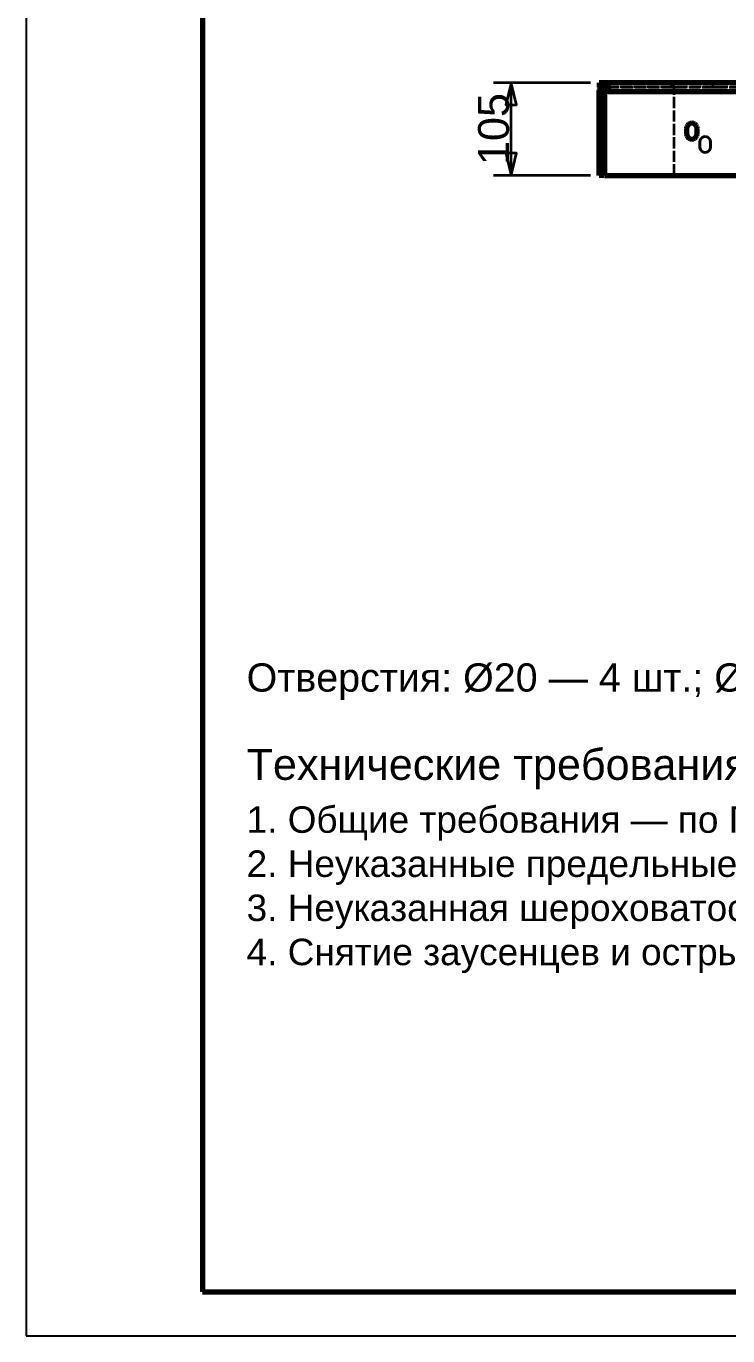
# Model space of a CAD drawing. Header units: millimetres. Extents: x 0 to 420, y 0 to 297.
# Drawn here: x 0 to 79.6, y 0 to 148.4 of the extents above; entities that cross this region are included whole.
import ezdxf
from ezdxf.enums import TextEntityAlignment as Align

# ---------------------------------------------------------------- set-up
doc = ezdxf.new("R2010")
doc.units = ezdxf.units.MM
doc.linetypes.add('DASHED', pattern=[1.524, 1.27, -0.254])
doc.styles.add('GOST', font='Arial')

msp = doc.modelspace()

# ---------------------------------------------------------------- linework, layer by layer
at = {"color": 7, "lineweight": 35}
for p, q in [((64, 142), (53, 142)), ((55, 131.5), (55, 142)), ((64, 131.5), (53, 131.5))]:
    msp.add_line(p, q, dxfattribs=at)
at = {"color": 1, "lineweight": 70}
for p, q in [((66, 142), (65, 142)), ((65, 142), (65, 141.5)), ((65, 141.5), (65.13, 141.5)), ((65, 141), (65.03, 141.22)), ((65, 131.5), (65, 141)), ((65.5, 141), (65, 141)), ((65.03, 141.22), (65.1, 141.43)), ((65.1, 141.43), (65.22, 141.62)), ((65.22, 141.62), (65.38, 141.78)), ((65.38, 141.78), (65.57, 141.9)), ((65.52, 141.15), (65.5, 141)), ((65.5, 141), (65.5, 131.5)), ((65.6, 141.29), (65.52, 141.15)), ((65.57, 141.9), (65.78, 141.97)), ((66, 141), (65.57, 141)), ((65.57, 141), (65.57, 131.5)), ((65.71, 141.4), (65.6, 141.29)), ((65.85, 141.48), (65.71, 141.4)), ((65.78, 141.97), (66, 142)), ((66, 141.5), (65.85, 141.48)), ((66, 142), (66, 141.99)), ((162.34, 142), (66, 142)), ((66, 141.99), (66, 141.97)), ((66, 141.97), (66, 141.94)), ((66, 141.94), (66, 141.9)), ((66, 141.9), (66, 141.85)), ((66, 141.85), (66, 141.78)), ((66, 141.78), (66, 141.71)), ((66, 141.71), (66, 141.62)), ((66, 141.62), (66, 141.53)), ((66, 141.53), (66, 141.43)), ((66, 141.43), (66, 141.33)), ((66, 141.33), (66, 141.22)), ((66, 141.22), (66, 141.11)), ((66, 141.11), (66, 141)), ((66, 141), (162.34, 141)), ((74.93, 136.99), (74.9, 136.8)), ((74.9, 136.8), (74.9, 136.2)), ((75.01, 137.15), (74.93, 136.99)), ((75.15, 137.29), (75.01, 137.15)), ((75.31, 137.37), (75.15, 137.29)), ((75.5, 137.4), (75.31, 137.37)), ((75.69, 137.37), (75.5, 137.4)), ((75.85, 137.29), (75.69, 137.37)), ((75.99, 137.15), (75.85, 137.29)), ((76.07, 136.99), (75.99, 137.15)), ((76.1, 136.8), (76.07, 136.99)), ((76.1, 136.2), (76.1, 136.8)), ((74.9, 136.2), (74.93, 136.01)), ((74.93, 136.01), (75.01, 135.85)), ((75.01, 135.85), (75.15, 135.71)), ((75.15, 135.71), (75.31, 135.63)), ((75.31, 135.63), (75.5, 135.6)), ((75.5, 135.6), (75.69, 135.63)), ((75.69, 135.63), (75.85, 135.71)), ((75.85, 135.71), (75.99, 135.85)), ((75.99, 135.85), (76.07, 136.01)), ((76.07, 136.01), (76.1, 136.2)), ((65.5, 131.5), (65, 131.5)), ((65.57, 131.5), (162.61, 131.5))]:
    msp.add_line(p, q, dxfattribs=at)
at = {"color": 5, "linetype": 'DASHED', "lineweight": 35}
for p, q in [((73.3, 142), (65, 142)), ((65, 141.5), (65, 142)), ((73.3, 141.5), (65, 141.5)), ((65, 141), (65.03, 141.22)), ((65.03, 141.22), (65, 141)), ((65.03, 141.22), (65, 141)), ((65, 131.5), (65, 141)), ((65, 141), (65, 131.5)), ((65, 141), (65, 131.5)), ((65.5, 141), (65, 141)), ((65.5, 141), (65, 141)), ((65.03, 141.22), (65.1, 141.43)), ((65.1, 141.43), (65.03, 141.22)), ((65.1, 141.43), (65.03, 141.22)), ((65.1, 141.43), (65.22, 141.62)), ((65.22, 141.62), (65.1, 141.43)), ((65.22, 141.62), (65.1, 141.43)), ((65.13, 141.5), (66, 141.5)), ((65.22, 141.62), (65.38, 141.78)), ((65.38, 141.78), (65.22, 141.62)), ((65.38, 141.78), (65.22, 141.62)), ((65.38, 141.78), (65.57, 141.9)), ((65.57, 141.9), (65.38, 141.78)), ((65.57, 141.9), (65.38, 141.78)), ((65.52, 141.15), (65.5, 141)), ((65.5, 141), (65.52, 141.15)), ((65.5, 141), (65.52, 141.15)), ((65.5, 141), (65.5, 131.5)), ((65.5, 131.5), (65.5, 141)), ((65.5, 131.5), (65.5, 141)), ((65.6, 141.29), (65.52, 141.15)), ((65.52, 141.15), (65.6, 141.29)), ((65.52, 141.15), (65.6, 141.29)), ((65.57, 141.9), (65.78, 141.97)), ((65.78, 141.97), (65.57, 141.9)), ((65.78, 141.97), (65.57, 141.9)), ((66, 141), (65.57, 141)), ((65.57, 141), (65.57, 131.5)), ((65.71, 141.4), (65.6, 141.29)), ((65.6, 141.29), (65.71, 141.4)), ((65.6, 141.29), (65.71, 141.4)), ((65.85, 141.48), (65.71, 141.4)), ((65.71, 141.4), (65.85, 141.48)), ((65.71, 141.4), (65.85, 141.48)), ((65.78, 141.97), (66, 142)), ((66, 142), (65.78, 141.97)), ((66, 142), (65.78, 141.97)), ((66, 141.5), (65.85, 141.48)), ((65.85, 141.48), (66, 141.5)), ((65.85, 141.48), (66, 141.5)), ((66, 142), (73.2, 142)), ((73.2, 142), (66, 142)), ((66, 141.5), (66, 142)), ((66, 142), (66.01, 142)), ((66.01, 142), (66, 142)), ((73.2, 141.5), (66, 141.5)), ((66, 141.5), (73.2, 141.5)), ((66, 141.5), (162.34, 141.5)), ((66, 141.5), (66.01, 141.5)), ((66.01, 141.5), (66, 141.5)), ((66, 141.5), (66, 141.5)), ((66, 141.5), (66, 141.49)), ((66, 141.49), (66, 141.47)), ((66, 141.47), (66, 141.45)), ((66, 141.45), (66, 141.42)), ((66, 141.42), (66, 141.39)), ((66, 141.39), (66, 141.35)), ((66, 141.35), (66, 141.31)), ((66, 141.31), (66, 141.27)), ((66, 141.27), (66, 141.22)), ((66, 141.22), (66, 141.17)), ((66, 141.17), (66, 141.11)), ((66, 141.11), (66, 141.06)), ((66, 141.06), (66, 141)), ((66.01, 142), (66.02, 142)), ((66.02, 142), (66.01, 142)), ((66.01, 141.5), (66.02, 141.5)), ((66.02, 141.5), (66.01, 141.5)), ((66.02, 142), (66.03, 142)), ((66.03, 142), (66.02, 142)), ((66.02, 141.5), (66.03, 141.5)), ((66.03, 141.5), (66.02, 141.5)), ((66.03, 142), (66.04, 142)), ((66.04, 142), (66.03, 142)), ((66.03, 141.5), (66.04, 141.5)), ((66.04, 141.5), (66.03, 141.5)), ((66.04, 142), (66.05, 142)), ((66.05, 142), (66.04, 142)), ((66.04, 141.5), (66.05, 141.5)), ((66.05, 141.5), (66.04, 141.5)), ((66.05, 142), (66.06, 142)), ((66.06, 142), (66.05, 142)), ((66.05, 141.5), (66.06, 141.5)), ((66.06, 141.5), (66.05, 141.5)), ((66.06, 142), (66.07, 142)), ((66.07, 142), (66.06, 142)), ((66.06, 141.5), (66.07, 141.5)), ((66.07, 141.5), (66.06, 141.5)), ((66.07, 142), (66.08, 142)), ((66.08, 142), (66.07, 142)), ((66.07, 141.5), (66.08, 141.5)), ((66.08, 141.5), (66.07, 141.5)), ((66.08, 142), (66.08, 142)), ((66.08, 142), (66.09, 142)), ((66.09, 142), (66.08, 142)), ((66.08, 142), (66.08, 142)), ((66.08, 141.5), (66.08, 141.5)), ((66.08, 141.5), (66.09, 141.5)), ((66.09, 141.5), (66.08, 141.5)), ((66.08, 141.5), (66.08, 141.5)), ((66.09, 142), (66.09, 142)), ((66.09, 142), (66.1, 142)), ((66.1, 142), (66.09, 142)), ((66.09, 142), (66.09, 142)), ((66.09, 141.5), (66.09, 141.5)), ((66.09, 141.5), (66.1, 141.5)), ((66.1, 141.5), (66.09, 141.5)), ((66.09, 141.5), (66.09, 141.5)), ((66.1, 142), (66.1, 142)), ((66.1, 142), (66.1, 142)), ((66.1, 142), (66.1, 142)), ((66.1, 142), (66.1, 142)), ((66.1, 141.5), (66.1, 141.5)), ((66.1, 141.5), (66.1, 141.5)), ((66.1, 141.5), (66.1, 141.5)), ((66.1, 141.5), (66.1, 141.5)), ((73.2, 142), (73.2, 141.5)), ((73.2, 142), (73.2, 141.5)), ((73.3, 141.5), (73.3, 142)), ((73.3, 141.5), (73.3, 142)), ((73.3, 142), (73.3, 142)), ((73.3, 142), (73.31, 142)), ((73.31, 141.5), (73.3, 141.5)), ((73.3, 141.5), (73.3, 141.5)), ((73.31, 142), (73.32, 142)), ((73.32, 141.5), (73.31, 141.5)), ((73.32, 142), (73.34, 142)), ((73.34, 141.5), (73.32, 141.5)), ((73.34, 142), (73.36, 142)), ((73.36, 141.5), (73.34, 141.5)), ((73.36, 142), (73.38, 142)), ((73.38, 141.5), (73.36, 141.5)), ((73.38, 142), (73.4, 142)), ((73.4, 141.5), (73.38, 141.5)), ((73.4, 142), (73.42, 142)), ((73.42, 141.5), (73.4, 141.5)), ((73.42, 142), (73.44, 142)), ((73.44, 141.5), (73.42, 141.5)), ((73.44, 142), (73.46, 142)), ((73.46, 141.5), (73.44, 141.5)), ((73.46, 142), (73.48, 142)), ((73.48, 141.5), (73.46, 141.5)), ((73.48, 142), (73.49, 142)), ((73.49, 141.5), (73.48, 141.5)), ((73.49, 142), (73.5, 142)), ((73.5, 141.5), (73.49, 141.5)), ((73.5, 142), (162.34, 142)), ((73.5, 141.99), (73.5, 142)), ((73.5, 141.5), (73.5, 142)), ((73.5, 142), (73.5, 142)), ((73.5, 141.97), (73.5, 141.99)), ((73.5, 141.94), (73.5, 141.97)), ((73.5, 141.9), (73.5, 141.94)), ((73.5, 141.85), (73.5, 141.9)), ((73.5, 141.78), (73.5, 141.85)), ((73.5, 141.71), (73.5, 141.78)), ((73.5, 141.62), (73.5, 141.71)), ((73.5, 141.53), (73.5, 141.62)), ((73.5, 141.43), (73.5, 141.53)), ((199.98, 141.5), (73.5, 141.5)), ((73.5, 141.5), (73.5, 141.5)), ((73.5, 141.49), (73.5, 141.5)), ((73.5, 141.5), (73.5, 141.5)), ((73.5, 141.47), (73.5, 141.49)), ((73.5, 141.45), (73.5, 141.47)), ((73.5, 141.42), (73.5, 141.45)), ((73.5, 141.33), (73.5, 141.43)), ((73.5, 141.39), (73.5, 141.42)), ((73.5, 141.35), (73.5, 141.39)), ((73.5, 141.31), (73.5, 141.35)), ((73.5, 141.22), (73.5, 141.33)), ((73.5, 141.27), (73.5, 141.31)), ((73.5, 141.22), (73.5, 141.27)), ((73.5, 141.11), (73.5, 141.22)), ((73.5, 141.17), (73.5, 141.22)), ((73.5, 141.11), (73.5, 141.17)), ((73.5, 141), (73.5, 141.11)), ((73.5, 141.06), (73.5, 141.11)), ((73.5, 141), (73.5, 141.06)), ((73.5, 131.5), (73.5, 141)), ((73.5, 131.5), (73.5, 141)), ((77.85, 142), (77.85, 141.5)), ((77.85, 142), (77.87, 142)), ((77.87, 142), (77.85, 142)), ((77.85, 142), (77.85, 141.5)), ((77.85, 142), (77.87, 142)), ((77.87, 142), (77.85, 142)), ((77.85, 142), (77.85, 141.5)), ((77.85, 142), (77.87, 142)), ((77.87, 142), (77.85, 142)), ((77.85, 142), (77.85, 141.5)), ((77.85, 142), (77.87, 142)), ((77.87, 142), (77.85, 142)), ((77.85, 142), (77.85, 141.5)), ((77.85, 142), (77.87, 142)), ((77.87, 142), (77.85, 142)), ((77.85, 142), (77.85, 141.5)), ((77.85, 142), (77.87, 142)), ((77.87, 142), (77.85, 142)), ((77.85, 141.5), (77.87, 141.5)), ((77.87, 141.5), (77.85, 141.5)), ((77.85, 141.5), (77.87, 141.5)), ((77.87, 141.5), (77.85, 141.5)), ((77.85, 141.5), (77.87, 141.5)), ((77.87, 141.5), (77.85, 141.5)), ((77.85, 141.5), (77.87, 141.5)), ((77.87, 141.5), (77.85, 141.5)), ((77.85, 141.5), (77.87, 141.5)), ((77.87, 141.5), (77.85, 141.5)), ((77.85, 141.5), (77.87, 141.5)), ((77.87, 141.5), (77.85, 141.5)), ((77.87, 142), (77.91, 142)), ((77.91, 142), (77.87, 142)), ((77.87, 142), (77.91, 142)), ((77.91, 142), (77.87, 142)), ((77.87, 142), (77.91, 142)), ((77.91, 142), (77.87, 142)), ((77.87, 142), (77.91, 142)), ((77.91, 142), (77.87, 142)), ((77.87, 142), (77.91, 142)), ((77.91, 142), (77.87, 142)), ((77.87, 142), (77.91, 142)), ((77.91, 142), (77.87, 142)), ((77.87, 141.5), (77.91, 141.5)), ((77.91, 141.5), (77.87, 141.5)), ((77.87, 141.5), (77.91, 141.5)), ((77.91, 141.5), (77.87, 141.5)), ((77.87, 141.5), (77.91, 141.5)), ((77.91, 141.5), (77.87, 141.5)), ((77.87, 141.5), (77.91, 141.5)), ((77.91, 141.5), (77.87, 141.5)), ((77.87, 141.5), (77.91, 141.5)), ((77.91, 141.5), (77.87, 141.5)), ((77.87, 141.5), (77.91, 141.5)), ((77.91, 141.5), (77.87, 141.5)), ((77.91, 142), (77.99, 142)), ((77.99, 142), (77.91, 142)), ((77.91, 142), (77.99, 142)), ((77.99, 142), (77.91, 142)), ((77.91, 142), (77.99, 142)), ((77.99, 142), (77.91, 142)), ((77.91, 142), (77.99, 142)), ((77.99, 142), (77.91, 142)), ((77.91, 142), (77.99, 142)), ((77.99, 142), (77.91, 142)), ((77.91, 142), (77.99, 142)), ((77.99, 142), (77.91, 142)), ((77.91, 141.5), (77.99, 141.5)), ((77.99, 141.5), (77.91, 141.5)), ((77.91, 141.5), (77.99, 141.5)), ((77.99, 141.5), (77.91, 141.5)), ((77.91, 141.5), (77.99, 141.5)), ((77.99, 141.5), (77.91, 141.5)), ((77.91, 141.5), (77.99, 141.5)), ((77.99, 141.5), (77.91, 141.5)), ((77.91, 141.5), (77.99, 141.5)), ((77.99, 141.5), (77.91, 141.5)), ((77.91, 141.5), (77.99, 141.5)), ((77.99, 141.5), (77.91, 141.5)), ((77.99, 142), (78.09, 142)), ((78.09, 142), (77.99, 142)), ((77.99, 142), (78.09, 142)), ((78.09, 142), (77.99, 142)), ((77.99, 142), (78.09, 142)), ((78.09, 142), (77.99, 142)), ((77.99, 142), (78.09, 142)), ((78.09, 142), (77.99, 142)), ((77.99, 142), (78.09, 142)), ((78.09, 142), (77.99, 142)), ((77.99, 142), (78.09, 142)), ((78.09, 142), (77.99, 142)), ((77.99, 141.5), (78.09, 141.5)), ((78.09, 141.5), (77.99, 141.5)), ((77.99, 141.5), (78.09, 141.5)), ((78.09, 141.5), (77.99, 141.5)), ((77.99, 141.5), (78.09, 141.5)), ((78.09, 141.5), (77.99, 141.5)), ((77.99, 141.5), (78.09, 141.5)), ((78.09, 141.5), (77.99, 141.5)), ((77.99, 141.5), (78.09, 141.5)), ((78.09, 141.5), (77.99, 141.5)), ((77.99, 141.5), (78.09, 141.5)), ((78.09, 141.5), (77.99, 141.5)), ((78.09, 142), (78.22, 142)), ((78.22, 142), (78.09, 142)), ((78.09, 142), (78.22, 142)), ((78.22, 142), (78.09, 142)), ((78.09, 142), (78.22, 142)), ((78.22, 142), (78.09, 142)), ((78.09, 142), (78.22, 142)), ((78.22, 142), (78.09, 142)), ((78.09, 142), (78.22, 142)), ((78.22, 142), (78.09, 142)), ((78.09, 142), (78.22, 142)), ((78.22, 142), (78.09, 142)), ((78.09, 141.5), (78.22, 141.5)), ((78.22, 141.5), (78.09, 141.5)), ((78.09, 141.5), (78.22, 141.5)), ((78.22, 141.5), (78.09, 141.5)), ((78.09, 141.5), (78.22, 141.5)), ((78.22, 141.5), (78.09, 141.5)), ((78.09, 141.5), (78.22, 141.5)), ((78.22, 141.5), (78.09, 141.5)), ((78.09, 141.5), (78.22, 141.5)), ((78.22, 141.5), (78.09, 141.5)), ((78.09, 141.5), (78.22, 141.5)), ((78.22, 141.5), (78.09, 141.5)), ((78.22, 142), (78.36, 142)), ((78.36, 142), (78.22, 142)), ((78.22, 142), (78.36, 142)), ((78.36, 142), (78.22, 142)), ((78.22, 142), (78.36, 142)), ((78.36, 142), (78.22, 142)), ((78.22, 142), (78.36, 142)), ((78.36, 142), (78.22, 142)), ((78.22, 142), (78.36, 142)), ((78.36, 142), (78.22, 142)), ((78.22, 142), (78.36, 142)), ((78.36, 142), (78.22, 142)), ((78.22, 141.5), (78.36, 141.5)), ((78.36, 141.5), (78.22, 141.5)), ((78.22, 141.5), (78.36, 141.5)), ((78.36, 141.5), (78.22, 141.5)), ((78.22, 141.5), (78.36, 141.5)), ((78.36, 141.5), (78.22, 141.5)), ((78.22, 141.5), (78.36, 141.5)), ((78.36, 141.5), (78.22, 141.5)), ((78.22, 141.5), (78.36, 141.5)), ((78.36, 141.5), (78.22, 141.5)), ((78.22, 141.5), (78.36, 141.5)), ((78.36, 141.5), (78.22, 141.5)), ((78.36, 142), (78.5, 142)), ((78.5, 142), (78.36, 142)), ((78.36, 142), (78.5, 142)), ((78.5, 142), (78.36, 142)), ((78.36, 142), (78.5, 142)), ((78.5, 142), (78.36, 142)), ((78.36, 142), (78.5, 142)), ((78.5, 142), (78.36, 142)), ((78.36, 142), (78.5, 142)), ((78.5, 142), (78.36, 142)), ((78.36, 142), (78.5, 142)), ((78.5, 142), (78.36, 142)), ((78.36, 141.5), (78.5, 141.5)), ((78.5, 141.5), (78.36, 141.5)), ((78.36, 141.5), (78.5, 141.5)), ((78.5, 141.5), (78.36, 141.5)), ((78.36, 141.5), (78.5, 141.5)), ((78.5, 141.5), (78.36, 141.5)), ((78.36, 141.5), (78.5, 141.5)), ((78.5, 141.5), (78.36, 141.5)), ((78.36, 141.5), (78.5, 141.5)), ((78.5, 141.5), (78.36, 141.5)), ((78.36, 141.5), (78.5, 141.5)), ((78.5, 141.5), (78.36, 141.5)), ((78.5, 142), (78.64, 142)), ((78.64, 142), (78.5, 142)), ((78.5, 142), (78.64, 142)), ((78.64, 142), (78.5, 142)), ((78.5, 142), (78.64, 142)), ((78.64, 142), (78.5, 142)), ((78.5, 142), (78.64, 142)), ((78.64, 142), (78.5, 142)), ((78.5, 142), (78.64, 142)), ((78.64, 142), (78.5, 142)), ((78.5, 142), (78.64, 142)), ((78.64, 142), (78.5, 142)), ((78.5, 141.5), (78.64, 141.5)), ((78.64, 141.5), (78.5, 141.5)), ((78.5, 141.5), (78.64, 141.5)), ((78.64, 141.5), (78.5, 141.5)), ((78.5, 141.5), (78.64, 141.5)), ((78.64, 141.5), (78.5, 141.5)), ((78.5, 141.5), (78.64, 141.5)), ((78.64, 141.5), (78.5, 141.5)), ((78.5, 141.5), (78.64, 141.5)), ((78.64, 141.5), (78.5, 141.5)), ((78.5, 141.5), (78.64, 141.5)), ((78.64, 141.5), (78.5, 141.5)), ((78.64, 142), (78.78, 142)), ((78.78, 142), (78.64, 142)), ((78.64, 142), (78.78, 142)), ((78.78, 142), (78.64, 142)), ((78.64, 142), (78.78, 142)), ((78.78, 142), (78.64, 142)), ((78.64, 142), (78.78, 142)), ((78.78, 142), (78.64, 142)), ((78.64, 142), (78.78, 142)), ((78.78, 142), (78.64, 142)), ((78.64, 142), (78.78, 142)), ((78.78, 142), (78.64, 142)), ((78.64, 141.5), (78.78, 141.5)), ((78.78, 141.5), (78.64, 141.5)), ((78.64, 141.5), (78.78, 141.5)), ((78.78, 141.5), (78.64, 141.5)), ((78.64, 141.5), (78.78, 141.5)), ((78.78, 141.5), (78.64, 141.5)), ((78.64, 141.5), (78.78, 141.5)), ((78.78, 141.5), (78.64, 141.5)), ((78.64, 141.5), (78.78, 141.5)), ((78.78, 141.5), (78.64, 141.5)), ((78.64, 141.5), (78.78, 141.5)), ((78.78, 141.5), (78.64, 141.5)), ((78.78, 142), (78.91, 142)), ((78.91, 142), (78.78, 142)), ((78.78, 142), (78.91, 142)), ((78.91, 142), (78.78, 142)), ((78.78, 142), (78.91, 142)), ((78.91, 142), (78.78, 142)), ((78.78, 142), (78.91, 142)), ((78.91, 142), (78.78, 142)), ((78.78, 142), (78.91, 142)), ((78.91, 142), (78.78, 142)), ((78.78, 142), (78.91, 142)), ((78.91, 142), (78.78, 142)), ((78.78, 141.5), (78.91, 141.5)), ((78.91, 141.5), (78.78, 141.5)), ((78.78, 141.5), (78.91, 141.5)), ((78.91, 141.5), (78.78, 141.5)), ((78.78, 141.5), (78.91, 141.5)), ((78.91, 141.5), (78.78, 141.5)), ((78.78, 141.5), (78.91, 141.5)), ((78.91, 141.5), (78.78, 141.5)), ((78.78, 141.5), (78.91, 141.5)), ((78.91, 141.5), (78.78, 141.5)), ((78.78, 141.5), (78.91, 141.5)), ((78.91, 141.5), (78.78, 141.5)), ((78.91, 142), (79.01, 142)), ((79.01, 142), (78.91, 142)), ((78.91, 142), (79.01, 142)), ((79.01, 142), (78.91, 142)), ((78.91, 142), (79.01, 142)), ((79.01, 142), (78.91, 142)), ((78.91, 142), (79.01, 142)), ((79.01, 142), (78.91, 142)), ((78.91, 142), (79.01, 142)), ((79.01, 142), (78.91, 142)), ((78.91, 142), (79.01, 142)), ((79.01, 142), (78.91, 142)), ((78.91, 141.5), (79.01, 141.5)), ((79.01, 141.5), (78.91, 141.5)), ((78.91, 141.5), (79.01, 141.5)), ((79.01, 141.5), (78.91, 141.5)), ((78.91, 141.5), (79.01, 141.5)), ((79.01, 141.5), (78.91, 141.5)), ((78.91, 141.5), (79.01, 141.5)), ((79.01, 141.5), (78.91, 141.5)), ((78.91, 141.5), (79.01, 141.5)), ((79.01, 141.5), (78.91, 141.5)), ((78.91, 141.5), (79.01, 141.5)), ((79.01, 141.5), (78.91, 141.5)), ((79.01, 142), (79.09, 142)), ((79.09, 142), (79.01, 142)), ((79.01, 142), (79.09, 142)), ((79.09, 142), (79.01, 142)), ((79.01, 142), (79.09, 142)), ((79.09, 142), (79.01, 142)), ((79.01, 142), (79.09, 142)), ((79.09, 142), (79.01, 142)), ((79.01, 142), (79.09, 142)), ((79.09, 142), (79.01, 142)), ((79.01, 142), (79.09, 142)), ((79.09, 142), (79.01, 142)), ((79.01, 141.5), (79.09, 141.5)), ((79.09, 141.5), (79.01, 141.5)), ((79.01, 141.5), (79.09, 141.5)), ((79.09, 141.5), (79.01, 141.5)), ((79.01, 141.5), (79.09, 141.5)), ((79.09, 141.5), (79.01, 141.5)), ((79.01, 141.5), (79.09, 141.5)), ((79.09, 141.5), (79.01, 141.5)), ((79.01, 141.5), (79.09, 141.5)), ((79.09, 141.5), (79.01, 141.5)), ((79.01, 141.5), (79.09, 141.5)), ((79.09, 141.5), (79.01, 141.5)), ((79.09, 142), (79.13, 142)), ((79.13, 142), (79.09, 142)), ((79.09, 142), (79.13, 142)), ((79.13, 142), (79.09, 142)), ((79.09, 142), (79.13, 142)), ((79.13, 142), (79.09, 142)), ((79.09, 142), (79.13, 142)), ((79.13, 142), (79.09, 142)), ((79.09, 142), (79.13, 142)), ((79.13, 142), (79.09, 142)), ((79.09, 142), (79.13, 142)), ((79.13, 142), (79.09, 142)), ((79.09, 141.5), (79.13, 141.5)), ((79.13, 141.5), (79.09, 141.5)), ((79.09, 141.5), (79.13, 141.5)), ((79.13, 141.5), (79.09, 141.5)), ((79.09, 141.5), (79.13, 141.5)), ((79.13, 141.5), (79.09, 141.5)), ((79.09, 141.5), (79.13, 141.5)), ((79.13, 141.5), (79.09, 141.5)), ((79.09, 141.5), (79.13, 141.5)), ((79.13, 141.5), (79.09, 141.5)), ((79.09, 141.5), (79.13, 141.5)), ((79.13, 141.5), (79.09, 141.5)), ((79.13, 142), (79.15, 142)), ((79.15, 142), (79.13, 142)), ((79.13, 142), (79.15, 142)), ((79.15, 142), (79.13, 142)), ((79.13, 142), (79.15, 142)), ((79.15, 142), (79.13, 142)), ((79.13, 142), (79.15, 142)), ((79.15, 142), (79.13, 142)), ((79.13, 142), (79.15, 142)), ((79.15, 142), (79.13, 142)), ((79.13, 142), (79.15, 142)), ((79.15, 142), (79.13, 142)), ((79.13, 141.5), (79.15, 141.5)), ((79.15, 141.5), (79.13, 141.5)), ((79.13, 141.5), (79.15, 141.5)), ((79.15, 141.5), (79.13, 141.5)), ((79.13, 141.5), (79.15, 141.5)), ((79.15, 141.5), (79.13, 141.5)), ((79.13, 141.5), (79.15, 141.5)), ((79.15, 141.5), (79.13, 141.5)), ((79.13, 141.5), (79.15, 141.5)), ((79.15, 141.5), (79.13, 141.5)), ((79.13, 141.5), (79.15, 141.5)), ((79.15, 141.5), (79.13, 141.5)), ((65, 137.38), (65, 137.4)), ((65, 137.4), (65, 137.4)), ((65, 137.4), (65, 137.4)), ((65, 137.4), (65, 137.38)), ((65, 137.38), (65, 137.4)), ((65, 137.4), (65, 137.4)), ((65, 137.4), (65, 137.4)), ((65, 137.4), (65, 137.38)), ((65, 137.38), (65, 137.4)), ((65, 137.4), (65, 137.4)), ((65, 137.4), (65, 137.4)), ((65, 137.4), (65, 137.38)), ((65, 137.38), (65, 137.4)), ((65, 137.4), (65, 137.4)), ((65, 137.4), (65, 137.4)), ((65, 137.4), (65, 137.38)), ((65, 137.38), (65, 137.4)), ((65, 137.4), (65, 137.4)), ((65, 137.4), (65, 137.4)), ((65, 137.4), (65, 137.38)), ((65, 137.38), (65, 137.4)), ((65, 137.4), (65, 137.4)), ((65, 137.4), (65, 137.4)), ((65, 137.4), (65, 137.38)), ((65, 137.37), (65, 137.38)), ((65, 137.38), (65, 137.37)), ((65, 137.37), (65, 137.38)), ((65, 137.38), (65, 137.37)), ((65, 137.37), (65, 137.38)), ((65, 137.38), (65, 137.37)), ((65, 137.37), (65, 137.38)), ((65, 137.38), (65, 137.37)), ((65, 137.37), (65, 137.38)), ((65, 137.38), (65, 137.37)), ((65, 137.37), (65, 137.38)), ((65, 137.38), (65, 137.37)), ((65, 137.34), (65, 137.37)), ((65, 137.37), (65, 137.34)), ((65, 137.34), (65, 137.37)), ((65, 137.37), (65, 137.34)), ((65, 137.34), (65, 137.37)), ((65, 137.37), (65, 137.34)), ((65, 137.34), (65, 137.37)), ((65, 137.37), (65, 137.34)), ((65, 137.34), (65, 137.37)), ((65, 137.37), (65, 137.34)), ((65, 137.34), (65, 137.37)), ((65, 137.37), (65, 137.34)), ((65, 137.31), (65, 137.34)), ((65, 137.34), (65, 137.31)), ((65, 137.31), (65, 137.34)), ((65, 137.34), (65, 137.31)), ((65, 137.31), (65, 137.34)), ((65, 137.34), (65, 137.31)), ((65, 137.31), (65, 137.34)), ((65, 137.34), (65, 137.31)), ((65, 137.31), (65, 137.34)), ((65, 137.34), (65, 137.31)), ((65, 137.31), (65, 137.34)), ((65, 137.34), (65, 137.31)), ((65, 137.27), (65, 137.31)), ((65, 137.31), (65, 137.27)), ((65, 137.27), (65, 137.31)), ((65, 137.31), (65, 137.27)), ((65, 137.27), (65, 137.31)), ((65, 137.31), (65, 137.27)), ((65, 137.27), (65, 137.31)), ((65, 137.31), (65, 137.27)), ((65, 137.27), (65, 137.31)), ((65, 137.31), (65, 137.27)), ((65, 137.27), (65, 137.31)), ((65, 137.31), (65, 137.27)), ((65, 137.22), (65, 137.27)), ((65, 137.27), (65, 137.22)), ((65, 137.22), (65, 137.27)), ((65, 137.27), (65, 137.22)), ((65, 137.22), (65, 137.27)), ((65, 137.27), (65, 137.22)), ((65, 137.22), (65, 137.27)), ((65, 137.27), (65, 137.22)), ((65, 137.22), (65, 137.27)), ((65, 137.27), (65, 137.22)), ((65, 137.22), (65, 137.27)), ((65, 137.27), (65, 137.22)), ((65, 137.17), (65, 137.22)), ((65, 137.22), (65, 137.17)), ((65, 137.17), (65, 137.22)), ((65, 137.22), (65, 137.17)), ((65, 137.17), (65, 137.22)), ((65, 137.22), (65, 137.17)), ((65, 137.17), (65, 137.22)), ((65, 137.22), (65, 137.17)), ((65, 137.17), (65, 137.22)), ((65, 137.22), (65, 137.17)), ((65, 137.17), (65, 137.22)), ((65, 137.22), (65, 137.17)), ((65, 137.12), (65, 137.17)), ((65, 137.17), (65, 137.12)), ((65, 137.12), (65, 137.17)), ((65, 137.17), (65, 137.12)), ((65, 137.12), (65, 137.17)), ((65, 137.17), (65, 137.12)), ((65, 137.12), (65, 137.17)), ((65, 137.17), (65, 137.12)), ((65, 137.12), (65, 137.17)), ((65, 137.17), (65, 137.12)), ((65, 137.12), (65, 137.17)), ((65, 137.17), (65, 137.12)), ((65, 137.06), (65, 137.12)), ((65, 137.12), (65, 137.06)), ((65, 137.06), (65, 137.12)), ((65, 137.12), (65, 137.06)), ((65, 137.06), (65, 137.12)), ((65, 137.12), (65, 137.06)), ((65, 137.06), (65, 137.12)), ((65, 137.12), (65, 137.06)), ((65, 137.06), (65, 137.12)), ((65, 137.12), (65, 137.06)), ((65, 137.06), (65, 137.12)), ((65, 137.12), (65, 137.06)), ((65, 137), (65, 137.06)), ((65, 137.06), (65, 137)), ((65, 137), (65, 137.06)), ((65, 137.06), (65, 137)), ((65, 137), (65, 137.06)), ((65, 137.06), (65, 137)), ((65, 137), (65, 137.06)), ((65, 137.06), (65, 137)), ((65, 137), (65, 137.06)), ((65, 137.06), (65, 137)), ((65, 137), (65, 137.06)), ((65, 137.06), (65, 137)), ((65, 136.93), (65, 137)), ((65, 137), (65, 136.93)), ((65, 136.93), (65, 137)), ((65, 137), (65, 136.93)), ((65, 136.93), (65, 137)), ((65, 137), (65, 136.93)), ((65, 136.93), (65, 137)), ((65, 137), (65, 136.93)), ((65, 136.93), (65, 137)), ((65, 137), (65, 136.93)), ((65, 136.93), (65, 137)), ((65, 137), (65, 136.93)), ((65, 136.87), (65, 136.93)), ((65, 136.93), (65, 136.87)), ((65, 136.87), (65, 136.93)), ((65, 136.93), (65, 136.87)), ((65, 136.87), (65, 136.93)), ((65, 136.93), (65, 136.87)), ((65, 136.87), (65, 136.93)), ((65, 136.93), (65, 136.87)), ((65, 136.87), (65, 136.93)), ((65, 136.93), (65, 136.87)), ((65, 136.87), (65, 136.93)), ((65, 136.93), (65, 136.87)), ((65, 136.8), (65, 136.87)), ((65, 136.87), (65, 136.8)), ((65, 136.8), (65, 136.87)), ((65, 136.87), (65, 136.8)), ((65, 136.8), (65, 136.87)), ((65, 136.87), (65, 136.8)), ((65, 136.8), (65, 136.87)), ((65, 136.87), (65, 136.8)), ((65, 136.8), (65, 136.87)), ((65, 136.87), (65, 136.8)), ((65, 136.8), (65, 136.87)), ((65, 136.87), (65, 136.8)), ((65, 136.8), (65, 136.2)), ((65, 136.2), (65, 136.8)), ((65, 136.8), (65, 136.2)), ((65, 136.2), (65, 136.8)), ((65, 136.8), (65, 136.2)), ((65, 136.2), (65, 136.8)), ((65, 136.8), (65, 136.2)), ((65, 136.2), (65, 136.8)), ((65, 136.8), (65, 136.2)), ((65, 136.2), (65, 136.8)), ((65, 136.8), (65, 136.2)), ((65, 136.2), (65, 136.8)), ((65.5, 137.38), (65.5, 137.4)), ((65.5, 137.4), (65.5, 137.4)), ((65.5, 137.4), (65.5, 137.4)), ((65.5, 137.4), (65.5, 137.38)), ((65.5, 137.38), (65.5, 137.4)), ((65.5, 137.4), (65.5, 137.4)), ((65.5, 137.4), (65.5, 137.4)), ((65.5, 137.4), (65.5, 137.38)), ((65.5, 137.38), (65.5, 137.4)), ((65.5, 137.4), (65.5, 137.4)), ((65.5, 137.4), (65.5, 137.4)), ((65.5, 137.4), (65.5, 137.38)), ((65.5, 137.38), (65.5, 137.4)), ((65.5, 137.4), (65.5, 137.4)), ((65.5, 137.4), (65.5, 137.4)), ((65.5, 137.4), (65.5, 137.38)), ((65.5, 137.38), (65.5, 137.4)), ((65.5, 137.4), (65.5, 137.4)), ((65.5, 137.4), (65.5, 137.4)), ((65.5, 137.4), (65.5, 137.38)), ((65.5, 137.38), (65.5, 137.4)), ((65.5, 137.4), (65.5, 137.4)), ((65.5, 137.4), (65.5, 137.4)), ((65.5, 137.4), (65.5, 137.38)), ((65.5, 137.37), (65.5, 137.38)), ((65.5, 137.38), (65.5, 137.37)), ((65.5, 137.37), (65.5, 137.38)), ((65.5, 137.38), (65.5, 137.37)), ((65.5, 137.37), (65.5, 137.38)), ((65.5, 137.38), (65.5, 137.37)), ((65.5, 137.37), (65.5, 137.38)), ((65.5, 137.38), (65.5, 137.37)), ((65.5, 137.37), (65.5, 137.38)), ((65.5, 137.38), (65.5, 137.37)), ((65.5, 137.37), (65.5, 137.38)), ((65.5, 137.38), (65.5, 137.37)), ((65.5, 137.34), (65.5, 137.37)), ((65.5, 137.37), (65.5, 137.34)), ((65.5, 137.34), (65.5, 137.37)), ((65.5, 137.37), (65.5, 137.34)), ((65.5, 137.34), (65.5, 137.37)), ((65.5, 137.37), (65.5, 137.34)), ((65.5, 137.34), (65.5, 137.37)), ((65.5, 137.37), (65.5, 137.34)), ((65.5, 137.34), (65.5, 137.37)), ((65.5, 137.37), (65.5, 137.34)), ((65.5, 137.34), (65.5, 137.37)), ((65.5, 137.37), (65.5, 137.34)), ((65.5, 137.31), (65.5, 137.34)), ((65.5, 137.34), (65.5, 137.31)), ((65.5, 137.31), (65.5, 137.34)), ((65.5, 137.34), (65.5, 137.31)), ((65.5, 137.31), (65.5, 137.34)), ((65.5, 137.34), (65.5, 137.31)), ((65.5, 137.31), (65.5, 137.34)), ((65.5, 137.34), (65.5, 137.31)), ((65.5, 137.31), (65.5, 137.34)), ((65.5, 137.34), (65.5, 137.31)), ((65.5, 137.31), (65.5, 137.34)), ((65.5, 137.34), (65.5, 137.31)), ((65.5, 137.27), (65.5, 137.31)), ((65.5, 137.31), (65.5, 137.27)), ((65.5, 137.27), (65.5, 137.31)), ((65.5, 137.31), (65.5, 137.27)), ((65.5, 137.27), (65.5, 137.31)), ((65.5, 137.31), (65.5, 137.27)), ((65.5, 137.27), (65.5, 137.31)), ((65.5, 137.31), (65.5, 137.27)), ((65.5, 137.27), (65.5, 137.31)), ((65.5, 137.31), (65.5, 137.27)), ((65.5, 137.27), (65.5, 137.31)), ((65.5, 137.31), (65.5, 137.27)), ((65.5, 137.22), (65.5, 137.27)), ((65.5, 137.27), (65.5, 137.22)), ((65.5, 137.22), (65.5, 137.27)), ((65.5, 137.27), (65.5, 137.22)), ((65.5, 137.22), (65.5, 137.27)), ((65.5, 137.27), (65.5, 137.22)), ((65.5, 137.22), (65.5, 137.27)), ((65.5, 137.27), (65.5, 137.22)), ((65.5, 137.22), (65.5, 137.27)), ((65.5, 137.27), (65.5, 137.22)), ((65.5, 137.22), (65.5, 137.27)), ((65.5, 137.27), (65.5, 137.22)), ((65.5, 137.17), (65.5, 137.22)), ((65.5, 137.22), (65.5, 137.17)), ((65.5, 137.17), (65.5, 137.22)), ((65.5, 137.22), (65.5, 137.17)), ((65.5, 137.17), (65.5, 137.22)), ((65.5, 137.22), (65.5, 137.17)), ((65.5, 137.17), (65.5, 137.22)), ((65.5, 137.22), (65.5, 137.17)), ((65.5, 137.17), (65.5, 137.22)), ((65.5, 137.22), (65.5, 137.17)), ((65.5, 137.17), (65.5, 137.22)), ((65.5, 137.22), (65.5, 137.17)), ((65.5, 137.12), (65.5, 137.17)), ((65.5, 137.17), (65.5, 137.12)), ((65.5, 137.12), (65.5, 137.17)), ((65.5, 137.17), (65.5, 137.12)), ((65.5, 137.12), (65.5, 137.17)), ((65.5, 137.17), (65.5, 137.12)), ((65.5, 137.12), (65.5, 137.17)), ((65.5, 137.17), (65.5, 137.12)), ((65.5, 137.12), (65.5, 137.17)), ((65.5, 137.17), (65.5, 137.12)), ((65.5, 137.12), (65.5, 137.17)), ((65.5, 137.17), (65.5, 137.12)), ((65.5, 137.06), (65.5, 137.12)), ((65.5, 137.12), (65.5, 137.06)), ((65.5, 137.06), (65.5, 137.12)), ((65.5, 137.12), (65.5, 137.06)), ((65.5, 137.06), (65.5, 137.12)), ((65.5, 137.12), (65.5, 137.06)), ((65.5, 137.06), (65.5, 137.12)), ((65.5, 137.12), (65.5, 137.06)), ((65.5, 137.06), (65.5, 137.12)), ((65.5, 137.12), (65.5, 137.06)), ((65.5, 137.06), (65.5, 137.12)), ((65.5, 137.12), (65.5, 137.06)), ((65.5, 137), (65.5, 137.06)), ((65.5, 137.06), (65.5, 137)), ((65.5, 137), (65.5, 137.06)), ((65.5, 137.06), (65.5, 137)), ((65.5, 137), (65.5, 137.06)), ((65.5, 137.06), (65.5, 137)), ((65.5, 137), (65.5, 137.06)), ((65.5, 137.06), (65.5, 137)), ((65.5, 137), (65.5, 137.06)), ((65.5, 137.06), (65.5, 137)), ((65.5, 137), (65.5, 137.06)), ((65.5, 137.06), (65.5, 137)), ((65.5, 136.93), (65.5, 137)), ((65.5, 137), (65.5, 136.93)), ((65.5, 136.93), (65.5, 137)), ((65.5, 137), (65.5, 136.93)), ((65.5, 136.93), (65.5, 137)), ((65.5, 137), (65.5, 136.93)), ((65.5, 136.93), (65.5, 137)), ((65.5, 137), (65.5, 136.93)), ((65.5, 136.93), (65.5, 137)), ((65.5, 137), (65.5, 136.93)), ((65.5, 136.93), (65.5, 137)), ((65.5, 137), (65.5, 136.93)), ((65.5, 136.87), (65.5, 136.93)), ((65.5, 136.93), (65.5, 136.87)), ((65.5, 136.87), (65.5, 136.93)), ((65.5, 136.93), (65.5, 136.87)), ((65.5, 136.87), (65.5, 136.93)), ((65.5, 136.93), (65.5, 136.87)), ((65.5, 136.87), (65.5, 136.93)), ((65.5, 136.93), (65.5, 136.87)), ((65.5, 136.87), (65.5, 136.93)), ((65.5, 136.93), (65.5, 136.87)), ((65.5, 136.87), (65.5, 136.93)), ((65.5, 136.93), (65.5, 136.87)), ((65.5, 136.8), (65.5, 136.87)), ((65.5, 136.87), (65.5, 136.8)), ((65.5, 136.8), (65.5, 136.87)), ((65.5, 136.87), (65.5, 136.8)), ((65.5, 136.8), (65.5, 136.87)), ((65.5, 136.87), (65.5, 136.8)), ((65.5, 136.8), (65.5, 136.87)), ((65.5, 136.87), (65.5, 136.8)), ((65.5, 136.8), (65.5, 136.87)), ((65.5, 136.87), (65.5, 136.8)), ((65.5, 136.8), (65.5, 136.87)), ((65.5, 136.87), (65.5, 136.8)), ((65.5, 136.2), (65.5, 136.8)), ((65.5, 136.8), (65.5, 136.2)), ((65.5, 136.2), (65.5, 136.8)), ((65.5, 136.8), (65.5, 136.2)), ((65.5, 136.2), (65.5, 136.8)), ((65.5, 136.8), (65.5, 136.2)), ((65.5, 136.2), (65.5, 136.8)), ((65.5, 136.8), (65.5, 136.2)), ((65.5, 136.2), (65.5, 136.8)), ((65.5, 136.8), (65.5, 136.2)), ((65.5, 136.2), (65.5, 136.8)), ((65.5, 136.8), (65.5, 136.2)), ((74.9, 136.8), (74.93, 136.99)), ((74.9, 136.2), (74.9, 136.8)), ((74.93, 136.99), (75.01, 137.15)), ((75.01, 137.15), (75.15, 137.29)), ((75.15, 137.29), (75.31, 137.37)), ((75.31, 137.37), (75.5, 137.4)), ((75.5, 137.4), (75.69, 137.37)), ((75.69, 137.37), (75.85, 137.29)), ((75.85, 137.29), (75.99, 137.15)), ((75.99, 137.15), (76.07, 136.99)), ((76.07, 136.99), (76.1, 136.8)), ((76.1, 136.8), (76.1, 136.2)), ((65, 136.2), (65, 136.13)), ((65, 136.13), (65, 136.2)), ((65, 136.2), (65, 136.13)), ((65, 136.13), (65, 136.2)), ((65, 136.2), (65, 136.13)), ((65, 136.13), (65, 136.2)), ((65, 136.2), (65, 136.13)), ((65, 136.13), (65, 136.2)), ((65, 136.2), (65, 136.13)), ((65, 136.13), (65, 136.2)), ((65, 136.2), (65, 136.13)), ((65, 136.13), (65, 136.2)), ((65, 136.13), (65, 136.07)), ((65, 136.07), (65, 136.13)), ((65, 136.13), (65, 136.07)), ((65, 136.07), (65, 136.13)), ((65, 136.13), (65, 136.07)), ((65, 136.07), (65, 136.13)), ((65, 136.13), (65, 136.07)), ((65, 136.07), (65, 136.13)), ((65, 136.13), (65, 136.07)), ((65, 136.07), (65, 136.13)), ((65, 136.13), (65, 136.07)), ((65, 136.07), (65, 136.13)), ((65, 136.07), (65, 136)), ((65, 136), (65, 136.07)), ((65, 136.07), (65, 136)), ((65, 136), (65, 136.07)), ((65, 136.07), (65, 136)), ((65, 136), (65, 136.07)), ((65, 136.07), (65, 136)), ((65, 136), (65, 136.07)), ((65, 136.07), (65, 136)), ((65, 136), (65, 136.07)), ((65, 136.07), (65, 136)), ((65, 136), (65, 136.07)), ((65, 136), (65, 135.94)), ((65, 135.94), (65, 136)), ((65, 136), (65, 135.94)), ((65, 135.94), (65, 136)), ((65, 136), (65, 135.94)), ((65, 135.94), (65, 136)), ((65, 136), (65, 135.94)), ((65, 135.94), (65, 136)), ((65, 136), (65, 135.94)), ((65, 135.94), (65, 136)), ((65, 136), (65, 135.94)), ((65, 135.94), (65, 136)), ((65, 135.94), (65, 135.88)), ((65, 135.88), (65, 135.94)), ((65, 135.94), (65, 135.88)), ((65, 135.88), (65, 135.94)), ((65, 135.94), (65, 135.88)), ((65, 135.88), (65, 135.94)), ((65, 135.94), (65, 135.88)), ((65, 135.88), (65, 135.94)), ((65, 135.94), (65, 135.88)), ((65, 135.88), (65, 135.94)), ((65, 135.94), (65, 135.88)), ((65, 135.88), (65, 135.94)), ((65, 135.88), (65, 135.83)), ((65, 135.83), (65, 135.88)), ((65, 135.88), (65, 135.83)), ((65, 135.83), (65, 135.88)), ((65, 135.88), (65, 135.83)), ((65, 135.83), (65, 135.88)), ((65, 135.88), (65, 135.83)), ((65, 135.83), (65, 135.88)), ((65, 135.88), (65, 135.83)), ((65, 135.83), (65, 135.88)), ((65, 135.88), (65, 135.83)), ((65, 135.83), (65, 135.88)), ((65, 135.83), (65, 135.78)), ((65, 135.78), (65, 135.83)), ((65, 135.83), (65, 135.78)), ((65, 135.78), (65, 135.83)), ((65, 135.83), (65, 135.78)), ((65, 135.78), (65, 135.83)), ((65, 135.83), (65, 135.78)), ((65, 135.78), (65, 135.83)), ((65, 135.83), (65, 135.78)), ((65, 135.78), (65, 135.83)), ((65, 135.83), (65, 135.78)), ((65, 135.78), (65, 135.83)), ((65, 135.78), (65, 135.73)), ((65, 135.73), (65, 135.78)), ((65, 135.78), (65, 135.73)), ((65, 135.73), (65, 135.78)), ((65, 135.78), (65, 135.73)), ((65, 135.73), (65, 135.78)), ((65, 135.78), (65, 135.73)), ((65, 135.73), (65, 135.78)), ((65, 135.78), (65, 135.73)), ((65, 135.73), (65, 135.78)), ((65, 135.78), (65, 135.73)), ((65, 135.73), (65, 135.78)), ((65, 135.73), (65, 135.69)), ((65, 135.69), (65, 135.73)), ((65, 135.73), (65, 135.69)), ((65, 135.69), (65, 135.73)), ((65, 135.73), (65, 135.69)), ((65, 135.69), (65, 135.73)), ((65, 135.73), (65, 135.69)), ((65, 135.69), (65, 135.73)), ((65, 135.73), (65, 135.69)), ((65, 135.69), (65, 135.73)), ((65, 135.73), (65, 135.69)), ((65, 135.69), (65, 135.73)), ((65, 135.69), (65, 135.66)), ((65, 135.66), (65, 135.69)), ((65, 135.69), (65, 135.66)), ((65, 135.66), (65, 135.69)), ((65, 135.69), (65, 135.66)), ((65, 135.66), (65, 135.69)), ((65, 135.69), (65, 135.66)), ((65, 135.66), (65, 135.69)), ((65, 135.69), (65, 135.66)), ((65, 135.66), (65, 135.69)), ((65, 135.69), (65, 135.66)), ((65, 135.66), (65, 135.69)), ((65, 135.66), (65, 135.63)), ((65, 135.63), (65, 135.66)), ((65, 135.66), (65, 135.63)), ((65, 135.63), (65, 135.66)), ((65, 135.66), (65, 135.63)), ((65, 135.63), (65, 135.66)), ((65, 135.66), (65, 135.63)), ((65, 135.63), (65, 135.66)), ((65, 135.66), (65, 135.63)), ((65, 135.63), (65, 135.66)), ((65, 135.66), (65, 135.63)), ((65, 135.63), (65, 135.66)), ((65, 135.63), (65, 135.62)), ((65, 135.62), (65, 135.63)), ((65, 135.63), (65, 135.62)), ((65, 135.62), (65, 135.63)), ((65, 135.63), (65, 135.62)), ((65, 135.62), (65, 135.63)), ((65, 135.63), (65, 135.62)), ((65, 135.62), (65, 135.63)), ((65, 135.63), (65, 135.62)), ((65, 135.62), (65, 135.63)), ((65, 135.63), (65, 135.62)), ((65, 135.62), (65, 135.63)), ((65, 135.62), (65, 135.6)), ((65, 135.6), (65, 135.62)), ((65, 135.62), (65, 135.6)), ((65, 135.6), (65, 135.62)), ((65, 135.62), (65, 135.6)), ((65, 135.6), (65, 135.62)), ((65, 135.62), (65, 135.6)), ((65, 135.6), (65, 135.62)), ((65, 135.62), (65, 135.6)), ((65, 135.6), (65, 135.62)), ((65, 135.62), (65, 135.6)), ((65, 135.6), (65, 135.62)), ((65, 135.6), (65, 135.6)), ((65, 135.6), (65, 135.6)), ((65, 135.6), (65, 135.6)), ((65, 135.6), (65, 135.6)), ((65, 135.6), (65, 135.6)), ((65, 135.6), (65, 135.6)), ((65, 135.6), (65, 135.6)), ((65, 135.6), (65, 135.6)), ((65, 135.6), (65, 135.6)), ((65, 135.6), (65, 135.6)), ((65, 135.6), (65, 135.6)), ((65, 135.6), (65, 135.6)), ((65.5, 136.2), (65.5, 136.13)), ((65.5, 136.13), (65.5, 136.2)), ((65.5, 136.2), (65.5, 136.13)), ((65.5, 136.13), (65.5, 136.2)), ((65.5, 136.2), (65.5, 136.13)), ((65.5, 136.13), (65.5, 136.2)), ((65.5, 136.2), (65.5, 136.13)), ((65.5, 136.13), (65.5, 136.2)), ((65.5, 136.2), (65.5, 136.13)), ((65.5, 136.13), (65.5, 136.2)), ((65.5, 136.2), (65.5, 136.13)), ((65.5, 136.13), (65.5, 136.2)), ((65.5, 136.13), (65.5, 136.07)), ((65.5, 136.07), (65.5, 136.13)), ((65.5, 136.13), (65.5, 136.07)), ((65.5, 136.07), (65.5, 136.13)), ((65.5, 136.13), (65.5, 136.07)), ((65.5, 136.07), (65.5, 136.13)), ((65.5, 136.13), (65.5, 136.07)), ((65.5, 136.07), (65.5, 136.13)), ((65.5, 136.13), (65.5, 136.07)), ((65.5, 136.07), (65.5, 136.13)), ((65.5, 136.13), (65.5, 136.07)), ((65.5, 136.07), (65.5, 136.13)), ((65.5, 136.07), (65.5, 136)), ((65.5, 136), (65.5, 136.07)), ((65.5, 136.07), (65.5, 136)), ((65.5, 136), (65.5, 136.07)), ((65.5, 136.07), (65.5, 136)), ((65.5, 136), (65.5, 136.07)), ((65.5, 136.07), (65.5, 136)), ((65.5, 136), (65.5, 136.07)), ((65.5, 136.07), (65.5, 136)), ((65.5, 136), (65.5, 136.07)), ((65.5, 136.07), (65.5, 136)), ((65.5, 136), (65.5, 136.07)), ((65.5, 136), (65.5, 135.94)), ((65.5, 135.94), (65.5, 136)), ((65.5, 136), (65.5, 135.94)), ((65.5, 135.94), (65.5, 136)), ((65.5, 136), (65.5, 135.94)), ((65.5, 135.94), (65.5, 136)), ((65.5, 136), (65.5, 135.94)), ((65.5, 135.94), (65.5, 136)), ((65.5, 136), (65.5, 135.94)), ((65.5, 135.94), (65.5, 136)), ((65.5, 136), (65.5, 135.94)), ((65.5, 135.94), (65.5, 136)), ((65.5, 135.94), (65.5, 135.88)), ((65.5, 135.88), (65.5, 135.94)), ((65.5, 135.94), (65.5, 135.88)), ((65.5, 135.88), (65.5, 135.94)), ((65.5, 135.94), (65.5, 135.88)), ((65.5, 135.88), (65.5, 135.94)), ((65.5, 135.94), (65.5, 135.88)), ((65.5, 135.88), (65.5, 135.94)), ((65.5, 135.94), (65.5, 135.88)), ((65.5, 135.88), (65.5, 135.94)), ((65.5, 135.94), (65.5, 135.88)), ((65.5, 135.88), (65.5, 135.94)), ((65.5, 135.88), (65.5, 135.83)), ((65.5, 135.83), (65.5, 135.88)), ((65.5, 135.88), (65.5, 135.83)), ((65.5, 135.83), (65.5, 135.88)), ((65.5, 135.88), (65.5, 135.83)), ((65.5, 135.83), (65.5, 135.88)), ((65.5, 135.88), (65.5, 135.83)), ((65.5, 135.83), (65.5, 135.88)), ((65.5, 135.88), (65.5, 135.83)), ((65.5, 135.83), (65.5, 135.88)), ((65.5, 135.88), (65.5, 135.83)), ((65.5, 135.83), (65.5, 135.88)), ((65.5, 135.83), (65.5, 135.78)), ((65.5, 135.78), (65.5, 135.83)), ((65.5, 135.83), (65.5, 135.78)), ((65.5, 135.78), (65.5, 135.83)), ((65.5, 135.83), (65.5, 135.78)), ((65.5, 135.78), (65.5, 135.83)), ((65.5, 135.83), (65.5, 135.78)), ((65.5, 135.78), (65.5, 135.83)), ((65.5, 135.83), (65.5, 135.78)), ((65.5, 135.78), (65.5, 135.83)), ((65.5, 135.83), (65.5, 135.78)), ((65.5, 135.78), (65.5, 135.83)), ((65.5, 135.78), (65.5, 135.73)), ((65.5, 135.73), (65.5, 135.78)), ((65.5, 135.78), (65.5, 135.73)), ((65.5, 135.73), (65.5, 135.78)), ((65.5, 135.78), (65.5, 135.73)), ((65.5, 135.73), (65.5, 135.78)), ((65.5, 135.78), (65.5, 135.73)), ((65.5, 135.73), (65.5, 135.78)), ((65.5, 135.78), (65.5, 135.73)), ((65.5, 135.73), (65.5, 135.78)), ((65.5, 135.78), (65.5, 135.73)), ((65.5, 135.73), (65.5, 135.78)), ((65.5, 135.73), (65.5, 135.69)), ((65.5, 135.69), (65.5, 135.73)), ((65.5, 135.73), (65.5, 135.69)), ((65.5, 135.69), (65.5, 135.73)), ((65.5, 135.73), (65.5, 135.69)), ((65.5, 135.69), (65.5, 135.73)), ((65.5, 135.73), (65.5, 135.69)), ((65.5, 135.69), (65.5, 135.73)), ((65.5, 135.73), (65.5, 135.69)), ((65.5, 135.69), (65.5, 135.73)), ((65.5, 135.73), (65.5, 135.69)), ((65.5, 135.69), (65.5, 135.73)), ((65.5, 135.69), (65.5, 135.66)), ((65.5, 135.66), (65.5, 135.69)), ((65.5, 135.69), (65.5, 135.66)), ((65.5, 135.66), (65.5, 135.69)), ((65.5, 135.69), (65.5, 135.66)), ((65.5, 135.66), (65.5, 135.69)), ((65.5, 135.69), (65.5, 135.66)), ((65.5, 135.66), (65.5, 135.69)), ((65.5, 135.69), (65.5, 135.66)), ((65.5, 135.66), (65.5, 135.69)), ((65.5, 135.69), (65.5, 135.66)), ((65.5, 135.66), (65.5, 135.69)), ((65.5, 135.66), (65.5, 135.63)), ((65.5, 135.63), (65.5, 135.66)), ((65.5, 135.66), (65.5, 135.63)), ((65.5, 135.63), (65.5, 135.66)), ((65.5, 135.66), (65.5, 135.63)), ((65.5, 135.63), (65.5, 135.66)), ((65.5, 135.66), (65.5, 135.63)), ((65.5, 135.63), (65.5, 135.66)), ((65.5, 135.66), (65.5, 135.63)), ((65.5, 135.63), (65.5, 135.66)), ((65.5, 135.66), (65.5, 135.63)), ((65.5, 135.63), (65.5, 135.66)), ((65.5, 135.63), (65.5, 135.62)), ((65.5, 135.62), (65.5, 135.63)), ((65.5, 135.63), (65.5, 135.62)), ((65.5, 135.62), (65.5, 135.63)), ((65.5, 135.63), (65.5, 135.62)), ((65.5, 135.62), (65.5, 135.63)), ((65.5, 135.63), (65.5, 135.62)), ((65.5, 135.62), (65.5, 135.63)), ((65.5, 135.63), (65.5, 135.62)), ((65.5, 135.62), (65.5, 135.63)), ((65.5, 135.63), (65.5, 135.62)), ((65.5, 135.62), (65.5, 135.63)), ((65.5, 135.62), (65.5, 135.6)), ((65.5, 135.6), (65.5, 135.62)), ((65.5, 135.62), (65.5, 135.6)), ((65.5, 135.6), (65.5, 135.62)), ((65.5, 135.62), (65.5, 135.6)), ((65.5, 135.6), (65.5, 135.62)), ((65.5, 135.62), (65.5, 135.6)), ((65.5, 135.6), (65.5, 135.62)), ((65.5, 135.62), (65.5, 135.6)), ((65.5, 135.6), (65.5, 135.62)), ((65.5, 135.62), (65.5, 135.6)), ((65.5, 135.6), (65.5, 135.62)), ((65.5, 135.6), (65.5, 135.6)), ((65.5, 135.6), (65.5, 135.6)), ((65.5, 135.6), (65.5, 135.6)), ((65.5, 135.6), (65.5, 135.6)), ((65.5, 135.6), (65.5, 135.6)), ((65.5, 135.6), (65.5, 135.6)), ((65.5, 135.6), (65.5, 135.6)), ((65.5, 135.6), (65.5, 135.6)), ((65.5, 135.6), (65.5, 135.6)), ((65.5, 135.6), (65.5, 135.6)), ((65.5, 135.6), (65.5, 135.6)), ((65.5, 135.6), (65.5, 135.6)), ((74.93, 136.01), (74.9, 136.2)), ((75.01, 135.85), (74.93, 136.01)), ((75.15, 135.71), (75.01, 135.85)), ((75.31, 135.63), (75.15, 135.71)), ((75.5, 135.6), (75.31, 135.63)), ((75.69, 135.63), (75.5, 135.6)), ((75.85, 135.71), (75.69, 135.63)), ((75.99, 135.85), (75.85, 135.71)), ((76.07, 136.01), (75.99, 135.85)), ((76.1, 136.2), (76.07, 136.01)), ((76.43, 135.49), (76.4, 135.3)), ((76.4, 135.3), (76.43, 135.49)), ((76.4, 134.7), (76.4, 135.3)), ((76.4, 135.3), (76.4, 134.7)), ((76.51, 135.65), (76.43, 135.49)), ((76.43, 135.49), (76.51, 135.65)), ((76.65, 135.79), (76.51, 135.65)), ((76.51, 135.65), (76.65, 135.79)), ((76.81, 135.87), (76.65, 135.79)), ((76.65, 135.79), (76.81, 135.87)), ((77, 135.9), (76.81, 135.87)), ((76.81, 135.87), (77, 135.9)), ((77.19, 135.87), (77, 135.9)), ((77, 135.9), (77.19, 135.87)), ((77.35, 135.79), (77.19, 135.87)), ((77.19, 135.87), (77.35, 135.79)), ((77.49, 135.65), (77.35, 135.79)), ((77.35, 135.79), (77.49, 135.65)), ((77.57, 135.49), (77.49, 135.65)), ((77.49, 135.65), (77.57, 135.49)), ((77.6, 135.3), (77.57, 135.49)), ((77.57, 135.49), (77.6, 135.3)), ((77.6, 135.3), (77.6, 134.7)), ((77.6, 134.7), (77.6, 135.3)), ((76.4, 134.7), (76.43, 134.51)), ((76.43, 134.51), (76.4, 134.7)), ((76.43, 134.51), (76.51, 134.35)), ((76.51, 134.35), (76.43, 134.51)), ((76.51, 134.35), (76.65, 134.21)), ((76.65, 134.21), (76.51, 134.35)), ((76.65, 134.21), (76.81, 134.13)), ((76.81, 134.13), (76.65, 134.21)), ((76.81, 134.13), (77, 134.1)), ((77, 134.1), (76.81, 134.13)), ((77, 134.1), (77.19, 134.13)), ((77.19, 134.13), (77, 134.1)), ((77.19, 134.13), (77.35, 134.21)), ((77.35, 134.21), (77.19, 134.13)), ((77.35, 134.21), (77.49, 134.35)), ((77.49, 134.35), (77.35, 134.21)), ((77.49, 134.35), (77.57, 134.51)), ((77.57, 134.51), (77.49, 134.35)), ((77.57, 134.51), (77.6, 134.7)), ((77.6, 134.7), (77.57, 134.51)), ((65.5, 131.5), (65, 131.5)), ((65, 131.5), (65.5, 131.5)), ((65, 131.5), (65.5, 131.5)), ((65.57, 131.5), (162.61, 131.5)), ((162.61, 131.5), (73.5, 131.5)), ((200.65, 131.5), (73.5, 131.5))]:
    msp.add_line(p, q, dxfattribs=at)
at = {"color": 7, "lineweight": 25}
msp.add_lwpolyline([(0, 0), (420, 0), (420, 297), (0, 297)], close=True, dxfattribs=at)
at = {"color": 7, "lineweight": 70}
msp.add_lwpolyline([(20, 5), (415, 5), (415, 292), (20, 292)], close=True, dxfattribs=at)
at = {"color": 7, "lineweight": 35}
for points in [[(55, 142), (54.38, 139.5), (55.62, 139.5)], [(55, 131.5), (55.62, 134), (54.38, 134)]]:
    msp.add_lwpolyline(points, close=True, dxfattribs=at)

# ---------------------------------------------------------------- texts
at = {"color": 7, "style": 'GOST'}
msp.add_text('105', height=3.5, rotation=90, dxfattribs=at).set_placement((53, 136.75), align=Align.MIDDLE)
at = {"color": 6, "style": 'GOST'}
msp.add_text('Отверстия: Ø20 — 4 шт.; Ø13 — 20 шт.; Ø12 — 46 шт.; Ø10 — 4 шт.; Ø2 — 2 шт.', height=3.2, dxfattribs=at).set_placement((25, 73))
at = {"color": 3, "style": 'GOST'}
for s, height, p in [('Технические требования:', 3.5, (25, 63)), ('1. Общие требования — по ГОСТ 2.312-72.', 3, (25, 57)), ('2. Неуказанные предельные отклонения размеров — по ГОСТ 25058-2016.', 3, (25, 52)), ('3. Неуказанная шероховатость — Ra 12,5 (ГОСТ 2789-2015).', 3, (25, 47)), ('4. Снятие заусенцев и острых кромок.', 3, (25, 42))]:
    msp.add_text(s, height=height, dxfattribs=at).set_placement(p)

doc.saveas('drawing.dxf')
